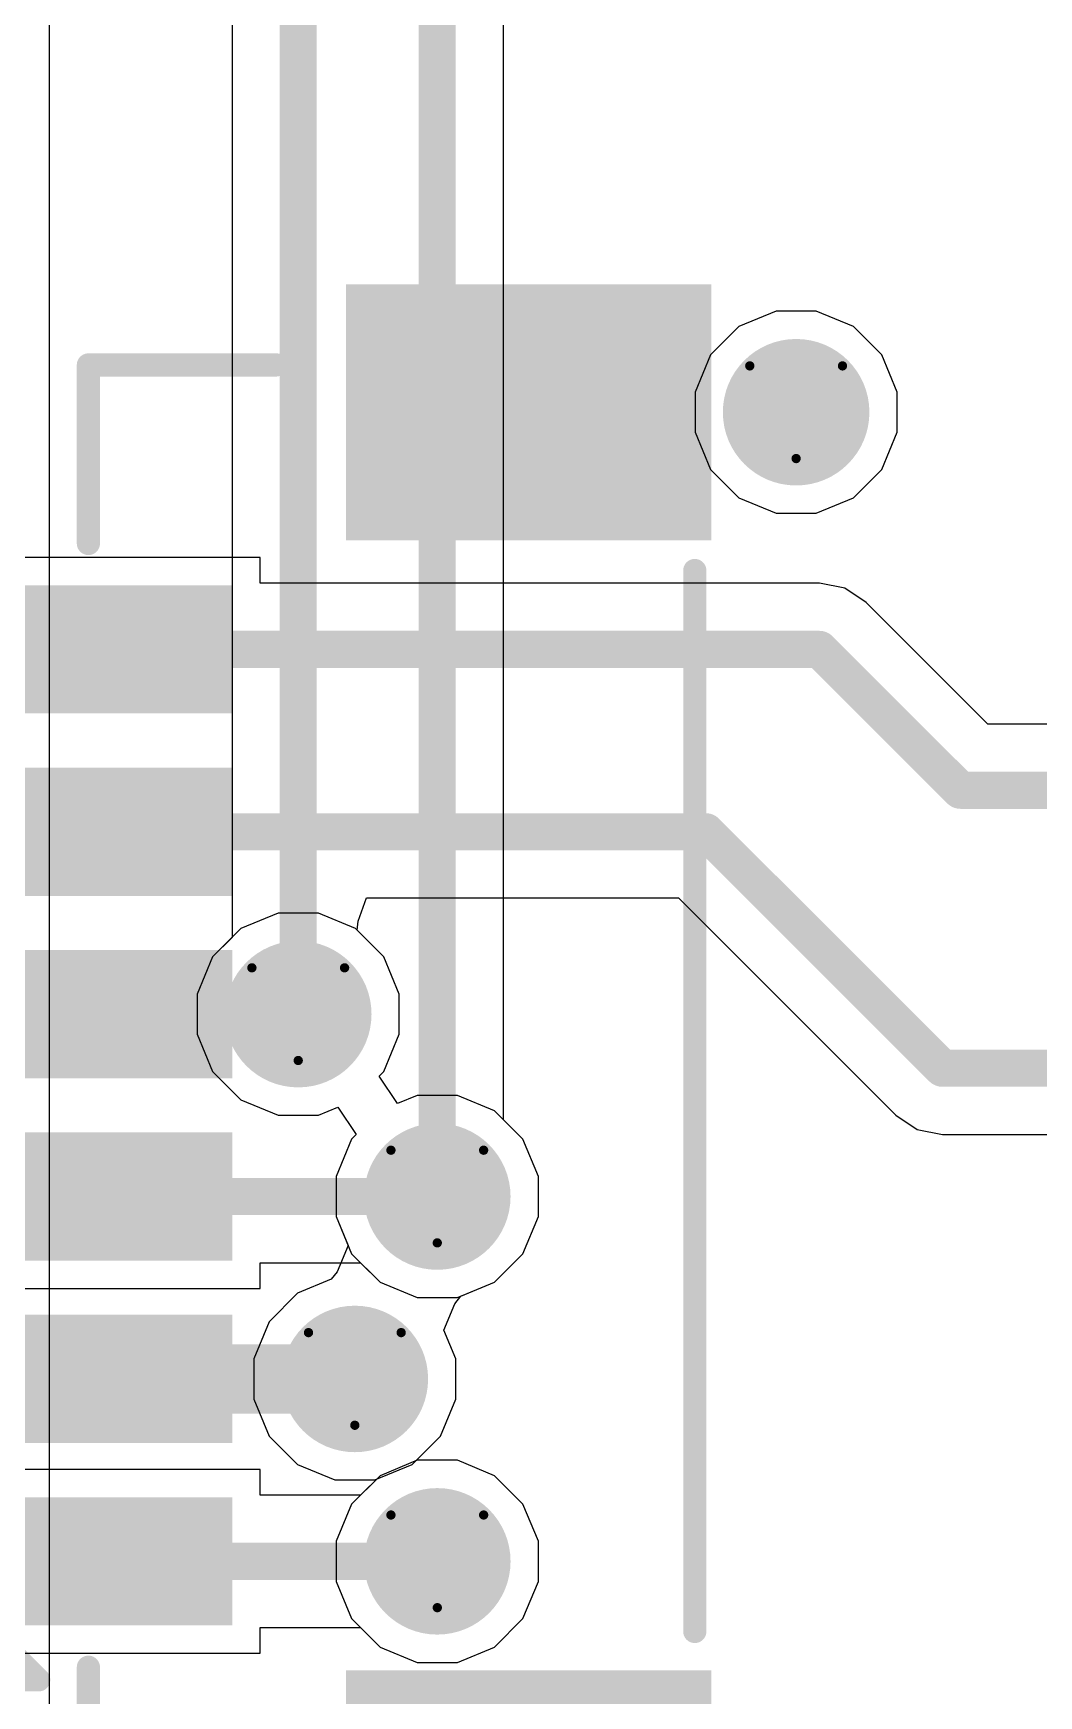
# Model space of a CAD drawing. Header units: inches. Extents: x -6 to 385, y -2 to 102.
# Drawn here: x 63.06 to 68.57, y 30.06 to 39.18 of the extents above; entities that cross this region are included whole.
import ezdxf

# ---------------------------------------------------------------- set-up
doc = ezdxf.new("R2010")
doc.units = ezdxf.units.IN
for name, color, linetype in [('Bottom Layer', 5, 'Continuous'), ('Bottom Overlay', 54, 'Continuous'), ('Bottom Paste', 16, 'Continuous'), ('Bottom Solder', 6, 'Continuous'), ('Drill Drawing', 1, 'Continuous'), ('Layer 1', 16, 'Continuous'), ('Layer 2', 76, 'Continuous'), ('Top Layer', 1, 'Continuous'), ('Top Solder', 216, 'Continuous'), ('Via Holes', 16, 'Continuous')]:
    doc.layers.add(name, color=color, linetype=linetype)

# ---------------------------------------------------------------- blocks, each defined once
blk = doc.blocks.new('V________T______B_170')
at = {"layer": 'Bottom Layer'}
for points in [[(-2.74999704, 2.06249905), (-2.24999804, 2.06249905), (-2.24999804, 0.46249971), (-2.74999704, 0.46249971)], [(-1.7499965, 2.06249905), (-1.2499975, 2.06249905), (-1.2499975, 0.46249971), (-1.7499965, 0.46249971)], [(-0.7499959599999999, 2.06249905), (-0.24999696, 2.06249905), (-0.24999696, 0.46249971), (-0.7499959599999999, 0.46249971)], [(0.25000204, 2.06249905), (0.75000104, 2.06249905), (0.75000104, 0.46249971), (0.25000204, 0.46249971)], [(1.25000258, 2.06249905), (1.75000158, 2.06249905), (1.75000158, 0.46249971), (1.25000258, 0.46249971)], [(2.25000312, 2.06249905), (2.75000212, 2.06249905), (2.75000212, 0.46249971), (2.25000312, 0.46249971)], [(-4.39999755, -0.36249991), (-3.199997409999999, -0.36249991), (-3.199997409999999, -2.16249885), (-4.39999755, -2.16249885)], [(3.20000249, -0.36249991), (4.400002629999999, -0.36249991), (4.400002629999999, -2.16249885), (3.20000249, -2.16249885)]]:
    blk.add_hatch(color=5, dxfattribs=at).paths.add_polyline_path(points)
at = {"layer": 'Bottom Paste'}
for points in [[(-2.74999704, 2.06249905), (-2.24999804, 2.06249905), (-2.24999804, 0.46249971), (-2.74999704, 0.46249971)], [(-1.7499965, 2.06249905), (-1.2499975, 2.06249905), (-1.2499975, 0.46249971), (-1.7499965, 0.46249971)], [(-0.7499959599999999, 2.06249905), (-0.24999696, 2.06249905), (-0.24999696, 0.46249971), (-0.7499959599999999, 0.46249971)], [(0.25000204, 2.06249905), (0.75000104, 2.06249905), (0.75000104, 0.46249971), (0.25000204, 0.46249971)], [(1.25000258, 2.06249905), (1.75000158, 2.06249905), (1.75000158, 0.46249971), (1.25000258, 0.46249971)], [(2.25000312, 2.06249905), (2.75000212, 2.06249905), (2.75000212, 0.46249971), (2.25000312, 0.46249971)], [(-4.39999755, -0.36249991), (-3.199997409999999, -0.36249991), (-3.199997409999999, -2.16249885), (-4.39999755, -2.16249885)], [(3.20000249, -0.36249991), (4.400002629999999, -0.36249991), (4.400002629999999, -2.16249885), (3.20000249, -2.16249885)]]:
    blk.add_hatch(color=16, dxfattribs=at).paths.add_polyline_path(points)
at = {"layer": 'Bottom Solder'}
for points in [[(-2.85159704, 2.16409905), (-2.14839804, 2.16409905), (-2.14839804, 0.36089971), (-2.85159704, 0.36089971)], [(-1.8515965, 2.16409905), (-1.1483975, 2.16409905), (-1.1483975, 0.36089971), (-1.8515965, 0.36089971)], [(-0.8515959599999999, 2.16409905), (-0.14839696, 2.16409905), (-0.14839696, 0.36089971), (-0.8515959599999999, 0.36089971)], [(0.14840204, 2.16409905), (0.8516010399999999, 2.16409905), (0.8516010399999999, 0.36089971), (0.14840204, 0.36089971)], [(1.14840258, 2.16409905), (1.85160158, 2.16409905), (1.85160158, 0.36089971), (1.14840258, 0.36089971)], [(2.14840312, 2.16409905), (2.85160212, 2.16409905), (2.85160212, 0.36089971), (2.14840312, 0.36089971)], [(-4.50159755, -0.26089991), (-3.09839741, -0.26089991), (-3.09839741, -2.26409885), (-4.50159755, -2.26409885)], [(3.09840249, -0.26089991), (4.50160263, -0.26089991), (4.50160263, -2.26409885), (3.09840249, -2.26409885)]]:
    blk.add_hatch(color=6, dxfattribs=at).paths.add_polyline_path(points)
at = {"layer": 'Bottom Overlay'}
for points in [[(-3.1496, 1.6764, 0.127, 0.127, 0), (-3.1496, 1.4224, 0.127, 0.127, 0)], [(-3.1496, 1.6764, 0.127, 0.127, 0), (-3.0226, 1.5494, 0.127, 0.127, 0)], [(-3.0226, 1.5494, 0.127, 0.127, 0), (-3.1496, 1.4224, 0.127, 0.127, 0)], [(-4.0591994, 1.15000024, 0.127, 0.127, 0), (-3.08040024, 1.15000024, 0.127, 0.127, 0)], [(-4.0591994, 1.15000024, 0.127, 0.127, 0), (-4.0591994, 0.12040108, 0.127, 0.127, 0)], [(3.08040532, 1.15000024, 0.127, 0.127, 0), (4.059204479999999, 1.15000024, 0.127, 0.127, 0)], [(4.059204479999999, 1.15000024, 0.127, 0.127, 0), (4.059204479999999, 0.12040108, 0.127, 0.127, 0)], [(-2.884398599999999, -2.1731986, 0.127, 0.127, 0), (2.9322014, -2.1731986, 0.127, 0.127, 0)]]:
    blk.add_lwpolyline(points, format="xyseb", dxfattribs=at)
for points in [[(-3.18135, 1.6764, 0.0635, 0.0635, 1), (-3.11785, 1.6764, 0.0635, 0.0635, 1)], [(-3.18135, 1.6764, 0.0635, 0.0635, 1), (-3.11785, 1.6764, 0.0635, 0.0635, 1)], [(-3.05435, 1.5494, 0.0635, 0.0635, 1), (-2.99085, 1.5494, 0.0635, 0.0635, 1)], [(-3.05435, 1.5494, 0.0635, 0.0635, 1), (-2.99085, 1.5494, 0.0635, 0.0635, 1)], [(-3.18135, 1.4224, 0.0635, 0.0635, 1), (-3.11785, 1.4224, 0.0635, 0.0635, 1)], [(-3.18135, 1.4224, 0.0635, 0.0635, 1), (-3.11785, 1.4224, 0.0635, 0.0635, 1)], [(-4.0909494, 1.15000024, 0.0635, 0.0635, 1), (-4.0274494, 1.15000024, 0.0635, 0.0635, 1)], [(-4.0909494, 1.15000024, 0.0635, 0.0635, 1), (-4.0274494, 1.15000024, 0.0635, 0.0635, 1)], [(-3.11215024, 1.15000024, 0.0635, 0.0635, 1), (-3.04865024, 1.15000024, 0.0635, 0.0635, 1)], [(3.04865532, 1.15000024, 0.0635, 0.0635, 1), (3.11215532, 1.15000024, 0.0635, 0.0635, 1)], [(4.02745448, 1.15000024, 0.0635, 0.0635, 1), (4.09095448, 1.15000024, 0.0635, 0.0635, 1)], [(4.02745448, 1.15000024, 0.0635, 0.0635, 1), (4.09095448, 1.15000024, 0.0635, 0.0635, 1)], [(-4.0909494, 0.12040108, 0.0635, 0.0635, 1), (-4.0274494, 0.12040108, 0.0635, 0.0635, 1)], [(4.02745448, 0.12040108, 0.0635, 0.0635, 1), (4.09095448, 0.12040108, 0.0635, 0.0635, 1)], [(-2.9161486, -2.1731986, 0.0635, 0.0635, 1), (-2.8526486, -2.1731986, 0.0635, 0.0635, 1)], [(2.9004514, -2.1731986, 0.0635, 0.0635, 1), (2.9639514, -2.1731986, 0.0635, 0.0635, 1)]]:
    blk.add_lwpolyline(points, format="xyseb", close=True, dxfattribs=at)

msp = doc.modelspace()

# ---------------------------------------------------------------- hatches: boundary and pattern name
at = {"layer": 'Bottom Layer'}
h = msp.add_hatch(color=5, dxfattribs=at)
edge = h.paths.add_edge_path()
edge.add_arc((67.24460515999999, 37.09940256), 0.2999994, 0, 360)
h = msp.add_hatch(color=5, dxfattribs=at)
edge = h.paths.add_edge_path()
edge.add_arc((64.51599999999999, 33.79940154), 0.2999994, 0, 360)
h = msp.add_hatch(color=5, dxfattribs=at)
edge = h.paths.add_edge_path()
edge.add_arc((65.27798476, 32.79940354), 0.2999994, 0, 360)
h = msp.add_hatch(color=5, dxfattribs=at)
edge = h.paths.add_edge_path()
edge.add_arc((64.82611876, 31.799403), 0.2999994, 0, 360)
h = msp.add_hatch(color=5, dxfattribs=at)
edge = h.paths.add_edge_path()
edge.add_arc((65.27798476, 30.79940246), 0.2999994, 0, 360)
at = {"layer": 'Bottom Solder'}
h = msp.add_hatch(color=6, dxfattribs=at)
edge = h.paths.add_edge_path()
edge.add_arc((67.24460515999999, 37.09940256), 0.4015993999999999, 0, 360)
h = msp.add_hatch(color=6, dxfattribs=at)
edge = h.paths.add_edge_path()
edge.add_arc((64.51599999999999, 33.79940154), 0.4015993999999999, 0, 360)
h = msp.add_hatch(color=6, dxfattribs=at)
edge = h.paths.add_edge_path()
edge.add_arc((65.27798476, 32.79940354), 0.4015993999999999, 0, 360)
h = msp.add_hatch(color=6, dxfattribs=at)
edge = h.paths.add_edge_path()
edge.add_arc((64.82611876, 31.799403), 0.4015993999999999, 0, 360)
h = msp.add_hatch(color=6, dxfattribs=at)
edge = h.paths.add_edge_path()
edge.add_arc((65.27798476, 30.79940246), 0.4015993999999999, 0, 360)
at = {"layer": 'Layer 1'}
h = msp.add_hatch(color=16, dxfattribs=at)
edge = h.paths.add_edge_path()
edge.add_arc((67.24460515999999, 37.09940256), 0.2999994, 0, 360)
h = msp.add_hatch(color=16, dxfattribs=at)
edge = h.paths.add_edge_path()
edge.add_arc((64.51599999999999, 33.79940154), 0.2999994, 0, 360)
h = msp.add_hatch(color=16, dxfattribs=at)
edge = h.paths.add_edge_path()
edge.add_arc((65.27798476, 32.79940354), 0.2999994, 0, 360)
h = msp.add_hatch(color=16, dxfattribs=at)
edge = h.paths.add_edge_path()
edge.add_arc((64.82611876, 31.799403), 0.2999994, 0, 360)
h = msp.add_hatch(color=16, dxfattribs=at)
edge = h.paths.add_edge_path()
edge.add_arc((65.27798476, 30.79940246), 0.2999994, 0, 360)
at = {"layer": 'Layer 2'}
h = msp.add_hatch(color=76, dxfattribs=at)
edge = h.paths.add_edge_path()
edge.add_arc((67.24460515999999, 37.09940256), 0.2999994, 0, 360)
h = msp.add_hatch(color=76, dxfattribs=at)
edge = h.paths.add_edge_path()
edge.add_arc((64.51599999999999, 33.79940154), 0.2999994, 0, 360)
h = msp.add_hatch(color=76, dxfattribs=at)
edge = h.paths.add_edge_path()
edge.add_arc((65.27798476, 32.79940354), 0.2999994, 0, 360)
h = msp.add_hatch(color=76, dxfattribs=at)
edge = h.paths.add_edge_path()
edge.add_arc((64.82611876, 31.799403), 0.2999994, 0, 360)
h = msp.add_hatch(color=76, dxfattribs=at)
edge = h.paths.add_edge_path()
edge.add_arc((65.27798476, 30.79940246), 0.2999994, 0, 360)
at = {"layer": 'Top Layer'}
h = msp.add_hatch(color=1, dxfattribs=at)
edge = h.paths.add_edge_path()
edge.add_arc((67.24460515999999, 37.09940256), 0.2999994, 0, 360)
h = msp.add_hatch(color=1, dxfattribs=at)
edge = h.paths.add_edge_path()
edge.add_arc((64.51599999999999, 33.79940154), 0.2999994, 0, 360)
h = msp.add_hatch(color=1, dxfattribs=at)
edge = h.paths.add_edge_path()
edge.add_arc((65.27798476, 32.79940354), 0.2999994, 0, 360)
h = msp.add_hatch(color=1, dxfattribs=at)
edge = h.paths.add_edge_path()
edge.add_arc((64.82611876, 31.799403), 0.2999994, 0, 360)
h = msp.add_hatch(color=1, dxfattribs=at)
edge = h.paths.add_edge_path()
edge.add_arc((65.27798476, 30.79940246), 0.2999994, 0, 360)
at = {"layer": 'Top Solder'}
h = msp.add_hatch(color=216, dxfattribs=at)
edge = h.paths.add_edge_path()
edge.add_arc((67.24460515999999, 37.09940256), 0.4015993999999999, 0, 360)
h = msp.add_hatch(color=216, dxfattribs=at)
edge = h.paths.add_edge_path()
edge.add_arc((64.51599999999999, 33.79940154), 0.4015993999999999, 0, 360)
h = msp.add_hatch(color=216, dxfattribs=at)
edge = h.paths.add_edge_path()
edge.add_arc((65.27798476, 32.79940354), 0.4015993999999999, 0, 360)
h = msp.add_hatch(color=216, dxfattribs=at)
edge = h.paths.add_edge_path()
edge.add_arc((64.82611876, 31.799403), 0.4015993999999999, 0, 360)
h = msp.add_hatch(color=216, dxfattribs=at)
edge = h.paths.add_edge_path()
edge.add_arc((65.27798476, 30.79940246), 0.4015993999999999, 0, 360)
at = {"layer": 'Via Holes'}
h = msp.add_hatch(color=7, dxfattribs=at)
edge = h.paths.add_edge_path()
edge.add_arc((67.24460515999999, 37.09940256), 0.1499997, 0, 360)
h = msp.add_hatch(color=7, dxfattribs=at)
edge = h.paths.add_edge_path()
edge.add_arc((64.51599999999999, 33.79940154), 0.1499997, 0, 360)
h = msp.add_hatch(color=7, dxfattribs=at)
edge = h.paths.add_edge_path()
edge.add_arc((65.27798476, 32.79940354), 0.1499997, 0, 360)
h = msp.add_hatch(color=7, dxfattribs=at)
edge = h.paths.add_edge_path()
edge.add_arc((64.82611876, 31.799403), 0.1499997, 0, 360)
h = msp.add_hatch(color=7, dxfattribs=at)
edge = h.paths.add_edge_path()
edge.add_arc((65.27798476, 30.79940246), 0.1499997, 0, 360)

# ---------------------------------------------------------------- linework, layer by layer
at = {"layer": 'Bottom Layer'}
for p, q in [((64.30749902, 36.30340212), (62.19950222, 36.30340212)), ((64.30749902, 36.16196984), (64.30749902, 36.30340212)), ((67.37220968, 36.16196984), (64.30749902, 36.16196984)), ((67.37222238, 36.16197238), (67.37220968, 36.16196984)), ((67.51096988, 36.13437019999999), (67.37222238, 36.16197238)), ((67.62859728, 36.05577752), (67.51096988, 36.13437019999999)), ((68.29520504, 35.38916722), (67.62859728, 36.05577752)), ((68.8484018, 35.38916722), (68.29520504, 35.38916722)), ((64.84377684, 34.3083769), (64.88938508, 34.43683486)), ((64.88938508, 34.43683486), (66.59961534, 34.43683486)), ((66.59961534, 34.43683486), (67.79022002, 33.24623271999999)), ((64.83983984, 34.25903486), (64.84377684, 34.3083769)), ((64.9856587, 34.113216), (64.83983984, 34.25903486)), ((65.0699994, 33.90959944), (64.9856587, 34.113216)), ((65.0699994, 33.68920364), (65.0699994, 33.90959944)), ((64.9856587, 33.48558707999999), (65.0699994, 33.68920364)), ((64.95975578, 33.45968415999999), (64.9856587, 33.48558707999999)), ((65.06047186, 33.3089504), (64.95975578, 33.45968415999999)), ((65.16778686, 33.35340294), (65.06047186, 33.3089504)), ((65.38818266, 33.35340294), (65.16778686, 33.35340294)), ((65.59179922, 33.26906224), (65.38818266, 33.35340294)), ((65.74764345999999, 33.113218), (65.59179922, 33.26906224)), ((67.79022002, 33.24623271999999), (67.79022509999999, 33.2462251)), ((67.79022509999999, 33.2462251), (67.9078525, 33.16763242)), ((65.83198415999999, 32.90960144), (65.74764345999999, 33.113218)), ((67.9078525, 33.16763242), (68.0466, 33.14003024)), ((68.0466, 33.14003024), (68.0466127, 33.14003278)), ((68.0466127, 33.14003278), (68.8484018, 33.14003278)), ((65.83198415999999, 32.68920564), (65.83198415999999, 32.90960144)), ((65.74764345999999, 32.48558908), (65.83198415999999, 32.68920564)), ((65.59179922, 32.32974484), (65.74764345999999, 32.48558908)), ((64.30749902, 32.29540404), (64.30749902, 32.43683632)), ((64.30749902, 32.43683632), (64.85707882, 32.43683632)), ((64.85707882, 32.43683632), (64.96417029999999, 32.32974484)), ((62.19950222, 32.29540404), (64.30749902, 32.29540404)), ((64.96417029999999, 32.32974484), (65.16778686, 32.24540414)), ((65.38818266, 32.24540414), (65.59179922, 32.32974484)), ((65.16778686, 32.24540414), (65.38818266, 32.24540414)), ((64.30749902, 31.30340196), (62.19950222, 31.30340196)), ((64.30749902, 31.16196968), (64.30749902, 31.30340196)), ((64.96417029999999, 31.26906116), (64.85707882, 31.16196968)), ((65.16778686, 31.35340185999999), (64.96417029999999, 31.26906116)), ((65.38818266, 31.35340185999999), (65.16778686, 31.35340185999999)), ((65.59179922, 31.26906116), (65.38818266, 31.35340185999999)), ((65.74764345999999, 31.11321692), (65.59179922, 31.26906116)), ((64.85707882, 31.16196968), (64.30749902, 31.16196968)), ((65.83198415999999, 30.90960036), (65.74764345999999, 31.11321692)), ((65.83198415999999, 30.68920456), (65.83198415999999, 30.90960036)), ((65.74764345999999, 30.485588), (65.83198415999999, 30.68920456)), ((65.59179922, 30.32974376), (65.74764345999999, 30.485588)), ((64.30749902, 30.29540296), (64.30749902, 30.43683524)), ((64.30749902, 30.43683524), (64.85707882, 30.43683524)), ((64.85707882, 30.43683524), (64.96417029999999, 30.32974376)), ((62.19950222, 30.29540296), (64.30749902, 30.29540296)), ((64.96417029999999, 30.32974376), (65.16778686, 30.24540306)), ((65.38818266, 30.24540306), (65.59179922, 30.32974376)), ((65.16778686, 30.24540306), (65.38818266, 30.24540306))]:
    msp.add_line(p, q, dxfattribs=at)
for points in [[(62.08376458, 35.79940262, 0.2032, 0.2032, 0), (67.37222238, 35.79940262, 0.2032, 0.2032, 0)], [(67.37222238, 35.79940262, 0.2032, 0.2032, 0), (68.145025, 35.02659999999999, 0.2032, 0.2032, 0)], [(68.145025, 35.02659999999999, 0.2032, 0.2032, 0), (70.0024, 35.02659999999999, 0.2032, 0.2032, 0)], [(60.50691987999999, 34.79940207999999, 0.2032, 0.2032, 0), (63.25350062, 34.79940207999999, 0.2032, 0.2032, 0)], [(63.25350062, 34.79940207999999, 0.2032, 0.2032, 0), (66.74979791999999, 34.79940207999999, 0.2032, 0.2032, 0)], [(66.74979791999999, 34.79940207999999, 0.2032, 0.2032, 0), (68.0466, 33.50259999999999, 0.2032, 0.2032, 0)], [(63.25350062, 33.79940154, 0.2032, 0.2032, 0), (64.51599999999999, 33.79940154, 0.2032, 0.2032, 0)], [(68.0466, 33.50259999999999, 0.2032, 0.2032, 0), (70.0024, 33.50259999999999, 0.2032, 0.2032, 0)], [(63.25350062, 32.79940354, 0.2032, 0.2032, 0), (65.27798476, 32.79940354, 0.2032, 0.2032, 0)], [(63.25350062, 31.799403, 0.3809999999999999, 0.3809999999999999, 0), (64.82611876, 31.799403, 0.3809999999999999, 0.3809999999999999, 0)], [(63.25350062, 30.79940246, 0.2032, 0.2032, 0), (65.27798476, 30.79940246, 0.2032, 0.2032, 0)]]:
    msp.add_lwpolyline(points, format="xyseb", dxfattribs=at)
for points in [[(67.32142237999999, 35.79940262, 0.1016, 0.1016, 1), (67.42302237999999, 35.79940262, 0.1016, 0.1016, 1)], [(67.32142237999999, 35.79940262, 0.1016, 0.1016, 1), (67.42302237999999, 35.79940262, 0.1016, 0.1016, 1)], [(68.094225, 35.02659999999999, 0.1016, 0.1016, 1), (68.195825, 35.02659999999999, 0.1016, 0.1016, 1)], [(68.094225, 35.02659999999999, 0.1016, 0.1016, 1), (68.195825, 35.02659999999999, 0.1016, 0.1016, 1)], [(63.20270061999999, 34.79940207999999, 0.1016, 0.1016, 1), (63.30430061999999, 34.79940207999999, 0.1016, 0.1016, 1)], [(63.20270061999999, 34.79940207999999, 0.1016, 0.1016, 1), (63.30430061999999, 34.79940207999999, 0.1016, 0.1016, 1)], [(66.69899792, 34.79940207999999, 0.1016, 0.1016, 1), (66.80059792, 34.79940207999999, 0.1016, 0.1016, 1)], [(66.69899792, 34.79940207999999, 0.1016, 0.1016, 1), (66.80059792, 34.79940207999999, 0.1016, 0.1016, 1)], [(63.20270061999999, 33.79940154, 0.1016, 0.1016, 1), (63.30430061999999, 33.79940154, 0.1016, 0.1016, 1)], [(64.4652, 33.79940154, 0.1016, 0.1016, 1), (64.56679999999999, 33.79940154, 0.1016, 0.1016, 1)], [(67.9958, 33.50259999999999, 0.1016, 0.1016, 1), (68.0974, 33.50259999999999, 0.1016, 0.1016, 1)], [(67.9958, 33.50259999999999, 0.1016, 0.1016, 1), (68.0974, 33.50259999999999, 0.1016, 0.1016, 1)], [(63.20270061999999, 32.79940354, 0.1016, 0.1016, 1), (63.30430061999999, 32.79940354, 0.1016, 0.1016, 1)], [(65.22718476, 32.79940354, 0.1016, 0.1016, 1), (65.32878476, 32.79940354, 0.1016, 0.1016, 1)], [(63.15825062, 31.799403, 0.1905, 0.1905, 1), (63.34875061999999, 31.799403, 0.1905, 0.1905, 1)], [(64.73086875999999, 31.799403, 0.1905, 0.1905, 1), (64.92136876, 31.799403, 0.1905, 0.1905, 1)], [(63.20270061999999, 30.79940246, 0.1016, 0.1016, 1), (63.30430061999999, 30.79940246, 0.1016, 0.1016, 1)], [(65.22718476, 30.79940246, 0.1016, 0.1016, 1), (65.32878476, 30.79940246, 0.1016, 0.1016, 1)]]:
    msp.add_lwpolyline(points, format="xyseb", close=True, dxfattribs=at)
at = {"layer": 'Drill Drawing'}
for points in [[(66.99060516, 37.35340256, 0.0508, 0.0508, 0), (67.49860516, 37.35340256, 0.0508, 0.0508, 0)], [(66.99060516, 37.35340256, 0.0508, 0.0508, 0), (67.24460515999999, 36.84540256, 0.0508, 0.0508, 0)], [(67.24460515999999, 36.84540256, 0.0508, 0.0508, 0), (67.49860516, 37.35340256, 0.0508, 0.0508, 0)], [(64.26199999999999, 34.05340154, 0.0508, 0.0508, 0), (64.77, 34.05340154, 0.0508, 0.0508, 0)], [(64.26199999999999, 34.05340154, 0.0508, 0.0508, 0), (64.51599999999999, 33.54540153999999, 0.0508, 0.0508, 0)], [(64.51599999999999, 33.54540153999999, 0.0508, 0.0508, 0), (64.77, 34.05340154, 0.0508, 0.0508, 0)], [(65.02398476, 33.05340354, 0.0508, 0.0508, 0), (65.53198476, 33.05340354, 0.0508, 0.0508, 0)], [(65.02398476, 33.05340354, 0.0508, 0.0508, 0), (65.27798476, 32.54540354, 0.0508, 0.0508, 0)], [(65.27798476, 32.54540354, 0.0508, 0.0508, 0), (65.53198476, 33.05340354, 0.0508, 0.0508, 0)], [(64.57211876, 32.053403, 0.0508, 0.0508, 0), (65.08011875999999, 32.053403, 0.0508, 0.0508, 0)], [(64.57211876, 32.053403, 0.0508, 0.0508, 0), (64.82611876, 31.545403, 0.0508, 0.0508, 0)], [(64.82611876, 31.545403, 0.0508, 0.0508, 0), (65.08011875999999, 32.053403, 0.0508, 0.0508, 0)], [(65.02398476, 31.05340246, 0.0508, 0.0508, 0), (65.53198476, 31.05340246, 0.0508, 0.0508, 0)], [(65.02398476, 31.05340246, 0.0508, 0.0508, 0), (65.27798476, 30.54540245999999, 0.0508, 0.0508, 0)], [(65.27798476, 30.54540245999999, 0.0508, 0.0508, 0), (65.53198476, 31.05340246, 0.0508, 0.0508, 0)]]:
    msp.add_lwpolyline(points, format="xyseb", dxfattribs=at)
for points in [[(66.97790515999999, 37.35340256, 0.0254, 0.0254, 1), (67.00330516, 37.35340256, 0.0254, 0.0254, 1)], [(66.97790515999999, 37.35340256, 0.0254, 0.0254, 1), (67.00330516, 37.35340256, 0.0254, 0.0254, 1)], [(67.48590516, 37.35340256, 0.0254, 0.0254, 1), (67.51130515999999, 37.35340256, 0.0254, 0.0254, 1)], [(67.48590516, 37.35340256, 0.0254, 0.0254, 1), (67.51130515999999, 37.35340256, 0.0254, 0.0254, 1)], [(67.23190516, 36.84540256, 0.0254, 0.0254, 1), (67.25730516, 36.84540256, 0.0254, 0.0254, 1)], [(67.23190516, 36.84540256, 0.0254, 0.0254, 1), (67.25730516, 36.84540256, 0.0254, 0.0254, 1)], [(64.2493, 34.05340154, 0.0254, 0.0254, 1), (64.2747, 34.05340154, 0.0254, 0.0254, 1)], [(64.2493, 34.05340154, 0.0254, 0.0254, 1), (64.2747, 34.05340154, 0.0254, 0.0254, 1)], [(64.7573, 34.05340154, 0.0254, 0.0254, 1), (64.78269999999999, 34.05340154, 0.0254, 0.0254, 1)], [(64.7573, 34.05340154, 0.0254, 0.0254, 1), (64.78269999999999, 34.05340154, 0.0254, 0.0254, 1)], [(64.5033, 33.54540153999999, 0.0254, 0.0254, 1), (64.5287, 33.54540153999999, 0.0254, 0.0254, 1)], [(64.5033, 33.54540153999999, 0.0254, 0.0254, 1), (64.5287, 33.54540153999999, 0.0254, 0.0254, 1)], [(65.01128476, 33.05340354, 0.0254, 0.0254, 1), (65.03668476, 33.05340354, 0.0254, 0.0254, 1)], [(65.01128476, 33.05340354, 0.0254, 0.0254, 1), (65.03668476, 33.05340354, 0.0254, 0.0254, 1)], [(65.51928475999999, 33.05340354, 0.0254, 0.0254, 1), (65.54468476, 33.05340354, 0.0254, 0.0254, 1)], [(65.51928475999999, 33.05340354, 0.0254, 0.0254, 1), (65.54468476, 33.05340354, 0.0254, 0.0254, 1)], [(65.26528476, 32.54540354, 0.0254, 0.0254, 1), (65.29068476, 32.54540354, 0.0254, 0.0254, 1)], [(65.26528476, 32.54540354, 0.0254, 0.0254, 1), (65.29068476, 32.54540354, 0.0254, 0.0254, 1)], [(64.55941875999999, 32.053403, 0.0254, 0.0254, 1), (64.58481876, 32.053403, 0.0254, 0.0254, 1)], [(64.55941875999999, 32.053403, 0.0254, 0.0254, 1), (64.58481876, 32.053403, 0.0254, 0.0254, 1)], [(65.06741876, 32.053403, 0.0254, 0.0254, 1), (65.09281876, 32.053403, 0.0254, 0.0254, 1)], [(65.06741876, 32.053403, 0.0254, 0.0254, 1), (65.09281876, 32.053403, 0.0254, 0.0254, 1)], [(64.81341875999999, 31.545403, 0.0254, 0.0254, 1), (64.83881876, 31.545403, 0.0254, 0.0254, 1)], [(64.81341875999999, 31.545403, 0.0254, 0.0254, 1), (64.83881876, 31.545403, 0.0254, 0.0254, 1)], [(65.01128476, 31.05340246, 0.0254, 0.0254, 1), (65.03668476, 31.05340246, 0.0254, 0.0254, 1)], [(65.01128476, 31.05340246, 0.0254, 0.0254, 1), (65.03668476, 31.05340246, 0.0254, 0.0254, 1)], [(65.51928475999999, 31.05340246, 0.0254, 0.0254, 1), (65.54468476, 31.05340246, 0.0254, 0.0254, 1)], [(65.51928475999999, 31.05340246, 0.0254, 0.0254, 1), (65.54468476, 31.05340246, 0.0254, 0.0254, 1)], [(65.26528476, 30.54540245999999, 0.0254, 0.0254, 1), (65.29068476, 30.54540245999999, 0.0254, 0.0254, 1)], [(65.26528476, 30.54540245999999, 0.0254, 0.0254, 1), (65.29068476, 30.54540245999999, 0.0254, 0.0254, 1)]]:
    msp.add_lwpolyline(points, format="xyseb", close=True, dxfattribs=at)
at = {"layer": 'Layer 1'}
for p, q in [((64.40580209999999, 34.35340094), (64.20218554, 34.26906023999999)), ((64.6261979, 34.35340094), (64.40580209999999, 34.35340094)), ((64.82981446, 34.26906023999999), (64.6261979, 34.35340094)), ((64.20218554, 34.26906023999999), (64.0463413, 34.113216)), ((64.9856587, 34.113216), (64.82981446, 34.26906023999999)), ((64.0463413, 34.113216), (63.9620006, 33.90959944)), ((65.0699994, 33.90959944), (64.9856587, 34.113216)), ((63.9620006, 33.90959944), (63.9620006, 33.68920364)), ((65.0699994, 33.68920364), (65.0699994, 33.90959944)), ((63.9620006, 33.68920364), (64.0463413, 33.48558707999999)), ((64.9856587, 33.48558707999999), (65.0699994, 33.68920364)), ((64.0463413, 33.48558707999999), (64.20218554, 33.32974283999999)), ((64.95975578, 33.45968415999999), (64.9856587, 33.48558707999999)), ((65.06047186, 33.3089504), (64.95975578, 33.45968415999999)), ((64.20218554, 33.32974283999999), (64.40580209999999, 33.24540214)), ((64.6261979, 33.24540214), (64.73351290000001, 33.28985468)), ((64.73351290000001, 33.28985468), (64.83422897999999, 33.13912092)), ((65.16778686, 33.35340294), (65.06047186, 33.3089504)), ((65.38818266, 33.35340294), (65.16778686, 33.35340294)), ((65.59179922, 33.26906224), (65.38818266, 33.35340294)), ((65.74764345999999, 33.113218), (65.59179922, 33.26906224)), ((64.40580209999999, 33.24540214), (64.6261979, 33.24540214)), ((64.80832606, 33.113218), (64.72398536, 32.90960144)), ((64.83422897999999, 33.13912092), (64.80832606, 33.113218)), ((65.83198415999999, 32.90960144), (65.74764345999999, 33.113218)), ((64.72398536, 32.90960144), (64.72398536, 32.68920564)), ((65.83198415999999, 32.68920564), (65.83198415999999, 32.90960144)), ((64.72398536, 32.68920564), (64.80832606, 32.48558908)), ((65.74764345999999, 32.48558908), (65.83198415999999, 32.68920564)), ((64.80832606, 32.48558908), (64.96417029999999, 32.32974484)), ((65.59179922, 32.32974484), (65.74764345999999, 32.48558908)), ((64.96417029999999, 32.32974484), (65.16778686, 32.24540414)), ((65.38818266, 32.24540414), (65.59179922, 32.32974484)), ((65.16778686, 32.24540414), (65.38818266, 32.24540414)), ((64.96417029999999, 31.26906116), (64.80832606, 31.11321692)), ((65.16778686, 31.35340185999999), (64.96417029999999, 31.26906116)), ((65.38818266, 31.35340185999999), (65.16778686, 31.35340185999999)), ((65.59179922, 31.26906116), (65.38818266, 31.35340185999999)), ((65.74764345999999, 31.11321692), (65.59179922, 31.26906116)), ((64.80832606, 31.11321692), (64.72398536, 30.90960036)), ((65.83198415999999, 30.90960036), (65.74764345999999, 31.11321692)), ((64.72398536, 30.90960036), (64.72398536, 30.68920456)), ((65.83198415999999, 30.68920456), (65.83198415999999, 30.90960036)), ((64.72398536, 30.68920456), (64.80832606, 30.485588)), ((65.74764345999999, 30.485588), (65.83198415999999, 30.68920456)), ((64.80832606, 30.485588), (64.96417029999999, 30.32974376)), ((65.59179922, 30.32974376), (65.74764345999999, 30.485588)), ((64.96417029999999, 30.32974376), (65.16778686, 30.24540306)), ((65.38818266, 30.24540306), (65.59179922, 30.32974376)), ((65.16778686, 30.24540306), (65.38818266, 30.24540306))]:
    msp.add_line(p, q, dxfattribs=at)
at = {"layer": 'Layer 2'}
for p, q in [((67.13440726, 37.65340196), (66.93079069999999, 37.56906126)), ((67.35480306, 37.65340196), (67.13440726, 37.65340196)), ((67.55841962, 37.56906126), (67.35480306, 37.65340196)), ((66.93079069999999, 37.56906126), (66.77494646, 37.41321702)), ((67.71426385999999, 37.41321702), (67.55841962, 37.56906126)), ((66.77494646, 37.41321702), (66.69060576, 37.20960046)), ((67.79860456, 37.20960046), (67.71426385999999, 37.41321702)), ((66.69060576, 37.20960046), (66.69060576, 36.98920466)), ((67.79860456, 36.98920466), (67.79860456, 37.20960046)), ((66.69060576, 36.98920466), (66.77494646, 36.7855881)), ((67.71426385999999, 36.7855881), (67.79860456, 36.98920466)), ((66.77494646, 36.7855881), (66.93079069999999, 36.62974386)), ((67.55841962, 36.62974386), (67.71426385999999, 36.7855881)), ((66.93079069999999, 36.62974386), (67.13440726, 36.54540316)), ((67.35480306, 36.54540316), (67.55841962, 36.62974386)), ((67.13440726, 36.54540316), (67.35480306, 36.54540316)), ((64.40580209999999, 34.35340094), (64.20218554, 34.26906023999999)), ((64.6261979, 34.35340094), (64.40580209999999, 34.35340094)), ((64.82981446, 34.26906023999999), (64.6261979, 34.35340094)), ((64.20218554, 34.26906023999999), (64.0463413, 34.113216)), ((64.9856587, 34.113216), (64.82981446, 34.26906023999999)), ((64.0463413, 34.113216), (63.9620006, 33.90959944)), ((65.0699994, 33.90959944), (64.9856587, 34.113216)), ((63.9620006, 33.90959944), (63.9620006, 33.68920364)), ((65.0699994, 33.68920364), (65.0699994, 33.90959944)), ((63.9620006, 33.68920364), (64.0463413, 33.48558707999999)), ((64.9856587, 33.48558707999999), (65.0699994, 33.68920364)), ((64.0463413, 33.48558707999999), (64.20218554, 33.32974283999999)), ((64.95975578, 33.45968415999999), (64.9856587, 33.48558707999999)), ((65.06047186, 33.3089504), (64.95975578, 33.45968415999999)), ((64.20218554, 33.32974283999999), (64.40580209999999, 33.24540214)), ((64.6261979, 33.24540214), (64.73351290000001, 33.28985468)), ((64.73351290000001, 33.28985468), (64.83422897999999, 33.13912092)), ((65.16778686, 33.35340294), (65.06047186, 33.3089504)), ((65.38818266, 33.35340294), (65.16778686, 33.35340294)), ((65.59179922, 33.26906224), (65.38818266, 33.35340294)), ((65.74764345999999, 33.113218), (65.59179922, 33.26906224)), ((64.40580209999999, 33.24540214), (64.6261979, 33.24540214)), ((64.80832606, 33.113218), (64.72398536, 32.90960144)), ((64.83422897999999, 33.13912092), (64.80832606, 33.113218)), ((65.83198415999999, 32.90960144), (65.74764345999999, 33.113218)), ((64.72398536, 32.90960144), (64.72398536, 32.68920564)), ((65.83198415999999, 32.68920564), (65.83198415999999, 32.90960144)), ((64.72398536, 32.68920564), (64.78943100000001, 32.5312024)), ((65.74764345999999, 32.48558908), (65.83198415999999, 32.68920564)), ((64.78943100000001, 32.5312024), (64.72970289999999, 32.38674244)), ((65.59179922, 32.32974484), (65.74764345999999, 32.48558908)), ((64.72970289999999, 32.38674244), (64.69692928, 32.34553602)), ((64.5123043, 32.2690617), (64.35646006, 32.11321745999999)), ((64.69692928, 32.34553602), (64.5123043, 32.2690617)), ((65.40717423999999, 32.25327052), (65.59179922, 32.32974484)), ((65.31467252, 32.06760413999999), (65.37440062, 32.2120641)), ((65.37440062, 32.2120641), (65.40717423999999, 32.25327052)), ((64.35646006, 32.11321745999999), (64.27211936, 31.9096009)), ((65.38011816, 31.9096009), (65.31467252, 32.06760413999999)), ((64.27211936, 31.9096009), (64.27211936, 31.6892051)), ((65.38011816, 31.6892051), (65.38011816, 31.9096009)), ((64.27211936, 31.6892051), (64.35646006, 31.48558854)), ((65.29577746, 31.48558854), (65.38011816, 31.6892051)), ((64.35646006, 31.48558854), (64.5123043, 31.32974429999999)), ((65.13993321999999, 31.32974429999999), (65.29577746, 31.48558854)), ((64.5123043, 31.32974429999999), (64.71592086, 31.2454036)), ((64.93631666, 31.2454036), (65.13993321999999, 31.32974429999999)), ((64.71592086, 31.2454036), (64.93631666, 31.2454036))]:
    msp.add_line(p, q, dxfattribs=at)
at = {"layer": 'Top Layer'}
for p, q in [((65.64055198, 33.22030948), (65.64055198, 41.48480146)), ((64.15343278, 41.22641995999999), (64.15343278, 34.22030748)), ((63.15198697999999, 26.194385), (63.15198697999999, 39.5571218)), ((64.15343278, 34.22030748), (64.0463413, 34.113216)), ((64.0463413, 34.113216), (63.9620006, 33.90959944)), ((63.9620006, 33.90959944), (63.9620006, 33.68920364)), ((63.9620006, 33.68920364), (64.0463413, 33.48558707999999)), ((64.0463413, 33.48558707999999), (64.20218554, 33.32974283999999)), ((64.20218554, 33.32974283999999), (64.40580209999999, 33.24540214)), ((64.6261979, 33.24540214), (64.73351290000001, 33.28985468)), ((64.73351290000001, 33.28985468), (64.83422897999999, 33.13912092)), ((64.40580209999999, 33.24540214), (64.6261979, 33.24540214)), ((65.74764345999999, 33.113218), (65.64055198, 33.22030948)), ((64.80832606, 33.113218), (64.72398536, 32.90960144)), ((64.83422897999999, 33.13912092), (64.80832606, 33.113218)), ((65.83198415999999, 32.90960144), (65.74764345999999, 33.113218)), ((64.72398536, 32.90960144), (64.72398536, 32.68920564)), ((65.83198415999999, 32.68920564), (65.83198415999999, 32.90960144)), ((64.72398536, 32.68920564), (64.80832606, 32.48558908)), ((65.74764345999999, 32.48558908), (65.83198415999999, 32.68920564)), ((64.80832606, 32.48558908), (64.96417029999999, 32.32974484)), ((65.59179922, 32.32974484), (65.74764345999999, 32.48558908)), ((64.96417029999999, 32.32974484), (65.16778686, 32.24540414)), ((65.38818266, 32.24540414), (65.59179922, 32.32974484)), ((65.16778686, 32.24540414), (65.38818266, 32.24540414)), ((64.96417029999999, 31.26906116), (64.80832606, 31.11321692)), ((65.16778686, 31.35340185999999), (64.96417029999999, 31.26906116)), ((65.38818266, 31.35340185999999), (65.16778686, 31.35340185999999)), ((65.59179922, 31.26906116), (65.38818266, 31.35340185999999)), ((65.74764345999999, 31.11321692), (65.59179922, 31.26906116)), ((64.80832606, 31.11321692), (64.72398536, 30.90960036)), ((65.83198415999999, 30.90960036), (65.74764345999999, 31.11321692)), ((64.72398536, 30.90960036), (64.72398536, 30.68920456)), ((65.83198415999999, 30.68920456), (65.83198415999999, 30.90960036)), ((64.72398536, 30.68920456), (64.80832606, 30.485588)), ((65.74764345999999, 30.485588), (65.83198415999999, 30.68920456)), ((64.80832606, 30.485588), (64.96417029999999, 30.32974376)), ((65.59179922, 30.32974376), (65.74764345999999, 30.485588)), ((64.96417029999999, 30.32974376), (65.16778686, 30.24540306)), ((65.38818266, 30.24540306), (65.59179922, 30.32974376)), ((65.16778686, 30.24540306), (65.38818266, 30.24540306))]:
    msp.add_line(p, q, dxfattribs=at)
for points in [[(65.27798476, 32.79940354, 0.2032, 0.2032, 0), (65.27798476, 41.48481416, 0.2032, 0.2032, 0)], [(64.51599999999999, 33.79940154, 0.2032, 0.2032, 0), (64.51599999999999, 41.3766, 0.2032, 0.2032, 0)]]:
    msp.add_lwpolyline(points, format="xyseb", dxfattribs=at)
for points in [[(64.4652, 33.79940154, 0.1016, 0.1016, 1), (64.56679999999999, 33.79940154, 0.1016, 0.1016, 1)], [(65.22718476, 32.79940354, 0.1016, 0.1016, 1), (65.32878476, 32.79940354, 0.1016, 0.1016, 1)]]:
    msp.add_lwpolyline(points, format="xyseb", close=True, dxfattribs=at)

# ---------------------------------------------------------------- block references
at = {"rotation": 90}
msp.add_blockref('V________T______B_170', (64.51599999999999, 33.2994), dxfattribs=at)

doc.saveas('drawing.dxf')
